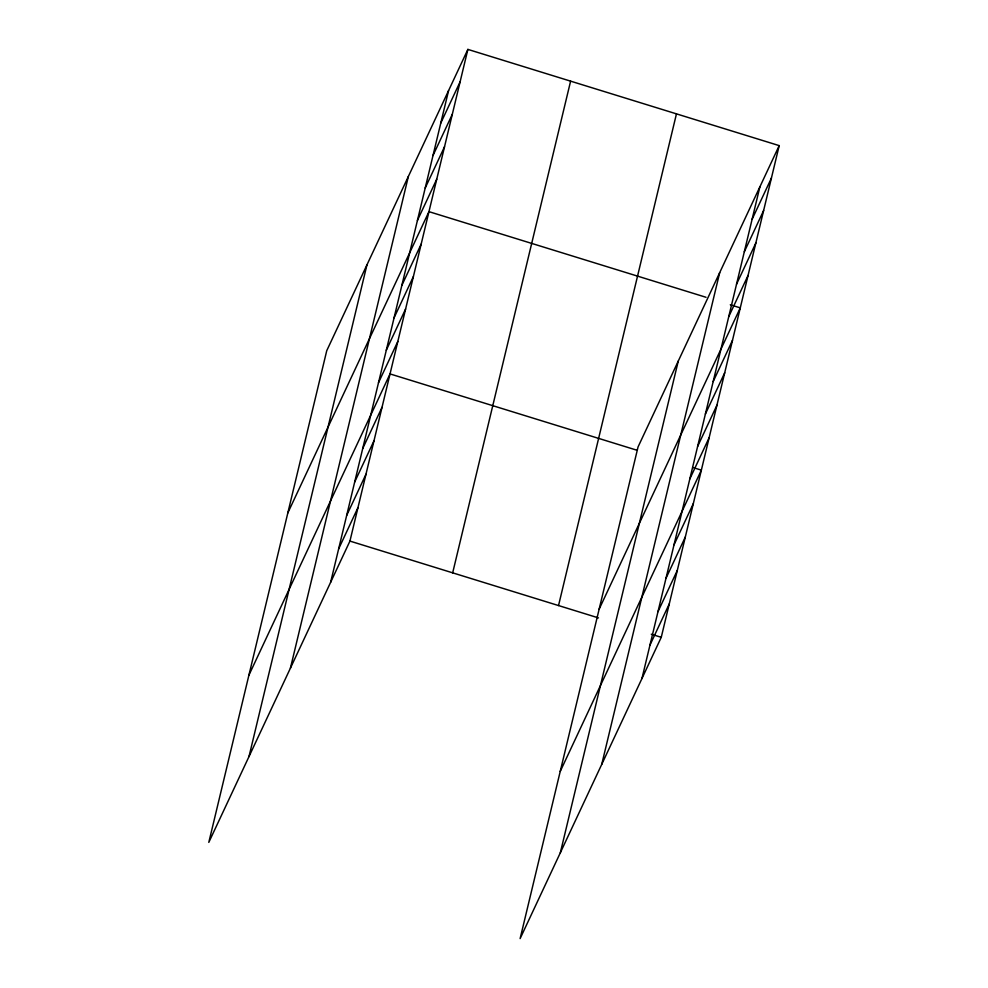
<?xml version="1.0" encoding="UTF-8"?>
<svg xmlns="http://www.w3.org/2000/svg" width="988" height="988" viewBox="0 0 988 988"><rect width="100%" height="100%" fill="white"/><g stroke="black" fill="none" stroke-linecap="round" stroke-linejoin="round"><path stroke-width="1.48" d="M249.001 756.561L366.943 264.87M290.423 668.147L408.365 176.457M330.622 582.327L448.564 90.637M467.88 49.4L326.744 350.691L208.801 842.381L349.937 541.091L467.88 49.4L779.199 145.619L661.256 637.309L520.12 938.6L638.063 446.909L779.199 145.619M452.677 572.842L570.607 81.152M558.529 605.558L676.459 113.867M560.332 852.78L678.262 361.089M601.741 764.366L719.684 272.676M641.941 678.546L759.883 186.856M440.772 123.08L460.087 81.856M432.991 155.536L452.306 114.299M425.211 187.992L444.526 146.755M417.418 220.435L436.733 179.211M287.817 512.945L428.953 211.654L706.037 297.289M401.857 285.347L421.172 244.11M394.076 317.79L413.392 276.566M386.283 350.246L405.599 309.009M378.503 382.702L397.818 341.465M248.902 675.212L390.038 373.921L637.149 450.293M362.695 448.589L382.01 407.352M354.68 482.021L373.995 440.784M346.665 515.452L365.98 474.228M338.637 548.896L357.952 507.659M752.103 219.299L771.418 178.075M744.322 251.755L763.638 210.518M736.529 284.211L755.845 242.974M728.749 316.654L748.064 275.43M599.148 609.164L740.284 307.873L730.293 304.786M713.175 381.566L732.491 340.329M705.395 414.009L724.71 372.785M697.614 446.465L716.93 405.228M689.834 478.921L709.149 437.684M560.221 771.43L701.356 470.14L692.798 467.485M674.026 544.808L693.341 503.571M666.011 578.239L685.326 537.003M657.983 611.671L677.299 570.434M649.968 645.102L669.284 603.878M349.937 541.091L598.481 617.908M651.277 634.222L661.256 637.309"/></g></svg>
